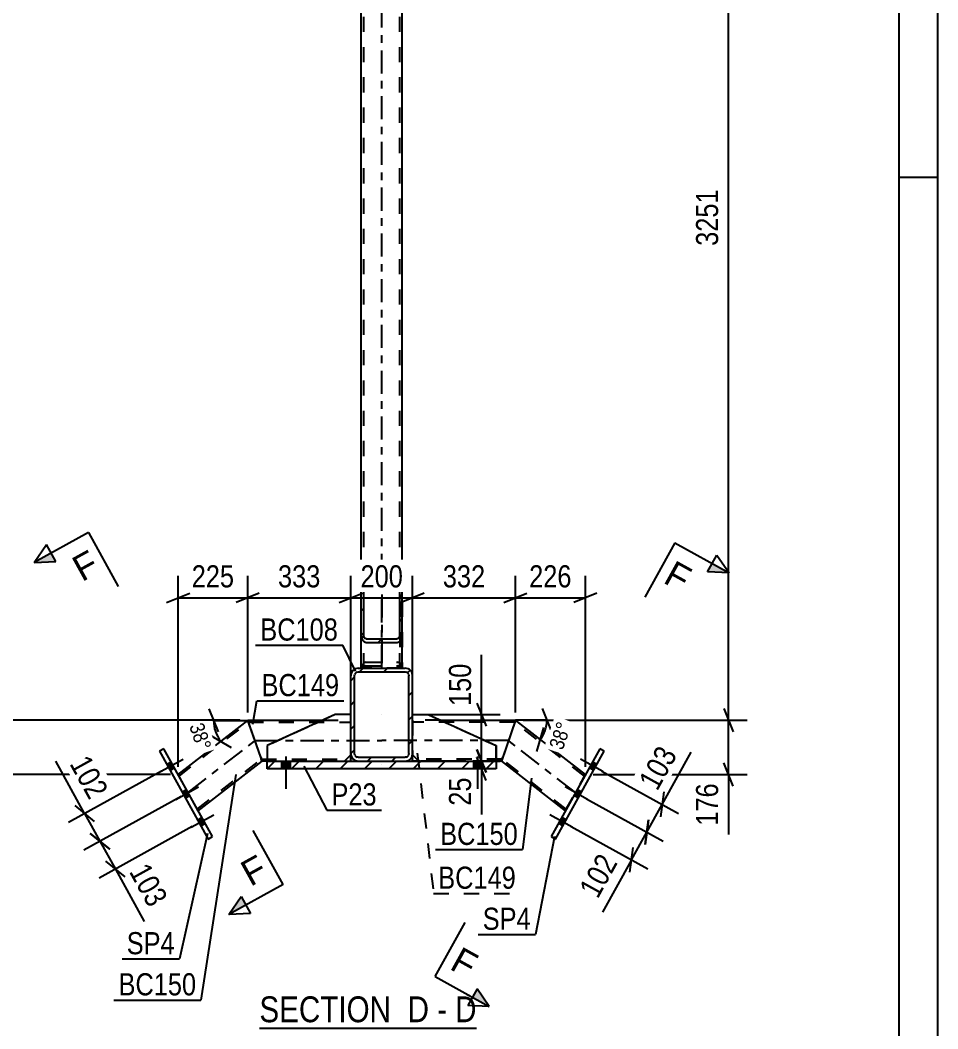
# Model space of a CAD drawing. Header units: millimetres. Extents: x -81 to 760, y -449 to 145.
# Drawn here: x 641.4 to 760.1, y -111.8 to 18.7 of the extents above; entities that cross this region are included whole.
import ezdxf

# ---------------------------------------------------------------- set-up
doc = ezdxf.new("R2010")
doc.units = ezdxf.units.MM
doc.linetypes.add('DXK_LINE_DOT2', pattern=[3.9198, 1.9599, -1.9599])
doc.linetypes.add('DXK_LINE_DOT3', pattern=[5.9187, 2.979, -0.9799, 0.9799, -0.9799])
doc.styles.add('Arial', font='ARIAL.TTF', dxfattribs={"height": 0.2})
doc.styles.add('Arial Narrow', font='ARIALN.TTF', dxfattribs={"height": 0.2})

# ---------------------------------------------------------------- blocks, each defined once
blk = doc.blocks.new('Unknown-389626899-1162 - 18990')
at = {"color": 5, "linetype": 'Continuous'}
for p, q in [((760.08, -448.66), (760.08, 145.34)), ((755.08, -443.66), (755.08, 140.34)), ((760.08, -1.66), (755.08, -1.66))]:
    blk.add_line(p, q, dxfattribs=at)
blk = doc.blocks.new('Unknown-389626899-16 - 42467')
at = {"color": 6, "linetype": 'Continuous'}
blk.add_line((672.37, -111.65), (700.44, -111.65), dxfattribs=at)
at = {"color": 0, "linetype": 'Continuous'}
for points in [[(690.48, -110.9), (690.48, -107.4), (672.37, -107.4), (672.37, -110.9)], [(694.3, -110.9), (694.3, -107.4), (691.53, -107.4), (691.53, -110.9)], [(696.62, -110.9), (696.62, -107.4), (695.35, -107.4), (695.35, -110.9)], [(700.44, -110.9), (700.44, -107.4), (697.67, -107.4), (697.67, -110.9)]]:
    blk.add_wipeout(points, dxfattribs=at)
at = {"color": 7, "linetype": 'Continuous', "style": 'Arial Narrow'}
for s, p in [('SECTION ', (672.37, -110.9)), ('D', (691.53, -110.9)), ('D', (697.67, -110.9)), ('-', (695.35, -110.9))]:
    blk.add_text(s, height=3.34, dxfattribs=at).set_placement(p)
blk = doc.blocks.new('Part-389626899-42483 - 42467')
at = {"linetype": 'Continuous'}
h = blk.add_hatch(dxfattribs=at)
h.set_pattern_fill('', scale=0.7, style=0, pattern_type=0)
h.set_pattern_definition([(45, (684.1773, -76.1613), (-1.57154, 1.57154), [])])
h.paths.add_polyline_path([(684.18, -66.08), (684.18, -76.16), (684.25, -76.53), (684.46, -76.84), (684.77, -77.05), (685.14, -77.12), (691.22, -77.12), (691.58, -77.05), (691.9, -76.84), (692.1, -76.53), (692.18, -76.16), (692.18, -66.08), (692.1, -65.71), (691.9, -65.4), (691.58, -65.19), (691.22, -65.12), (685.14, -65.12), (684.77, -65.19), (684.46, -65.4), (684.25, -65.71)])
h.paths.add_polyline_path([(684.8, -65.74), (684.95, -65.64), (685.14, -65.6), (691.22, -65.6), (691.4, -65.64), (691.56, -65.74), (691.66, -65.9), (691.7, -66.08), (691.7, -76.16), (691.66, -76.35), (691.56, -76.5), (691.4, -76.6), (691.22, -76.64), (685.14, -76.64), (684.95, -76.6), (684.8, -76.5), (684.69, -76.35), (684.66, -76.16), (684.66, -66.08), (684.69, -65.9)])
at = {"color": 2, "linetype": 'Continuous'}
for p, q in [((685.14, -65.12), (684.77, -65.19)), ((685.14, -65.12), (691.22, -65.12)), ((691.58, -65.19), (691.22, -65.12)), ((684.25, -65.71), (684.18, -66.08)), ((684.18, -76.16), (684.18, -66.08)), ((684.66, -66.08), (684.69, -65.9)), ((684.66, -76.16), (684.66, -66.08)), ((684.95, -65.64), (685.14, -65.6)), ((685.14, -65.6), (691.22, -65.6)), ((691.22, -65.6), (691.4, -65.64)), ((691.66, -65.9), (691.7, -66.08)), ((691.7, -76.16), (691.7, -66.08)), ((692.18, -66.08), (692.1, -65.71)), ((692.18, -76.16), (692.18, -66.08)), ((684.18, -76.16), (684.25, -76.53)), ((684.69, -76.35), (684.66, -76.16)), ((685.14, -76.64), (684.95, -76.6)), ((685.14, -76.64), (691.22, -76.64)), ((691.4, -76.6), (691.22, -76.64)), ((691.7, -76.16), (691.66, -76.35)), ((692.1, -76.53), (692.18, -76.16)), ((684.77, -77.05), (685.14, -77.12)), ((685.14, -77.12), (691.22, -77.12)), ((691.22, -77.12), (691.58, -77.05))]:
    blk.add_line(p, q, dxfattribs=at)
at = {"color": 7, "linetype": 'DXK_LINE_DOT3'}
blk.add_line((688.18, -71.12), (688.18, -71.12), dxfattribs=at)
at = {"color": 2, "linetype": 'Continuous'}
for centre, radius, start, end in [((685.14, -66.08), 0.96, 112.5, 157.5), ((691.22, -66.08), 0.96, 22.5, 67.5), ((685.14, -66.08), 0.48, 112.5, 157.5), ((691.22, -66.08), 0.48, 22.5, 67.5), ((685.14, -76.16), 0.96, 202.5, 247.5), ((685.14, -76.16), 0.48, 202.5, 247.5), ((691.22, -76.16), 0.48, 292.5, 337.5), ((691.22, -76.16), 0.96, 292.5, 337.5)]:
    blk.add_arc(centre, radius, start, end, dxfattribs=at)
blk = doc.blocks.new('Part-389626899-42473 - 42467')
at = {"color": 7, "linetype": 'DXK_LINE_DOT2'}
for p, q in [((685.54, 50.48), (690.82, 50.48)), ((685.54, 40.26), (685.54, 50.48)), ((685.86, -65.12), (685.86, 50.48)), ((690.5, -65.12), (690.5, 50.48)), ((690.82, 40.26), (690.82, 50.48)), ((685.54, -65.12), (685.54, -54.91)), ((690.82, -65.12), (690.82, -54.91)), ((690.82, -65.12), (685.54, -65.12))]:
    blk.add_line(p, q, dxfattribs=at)
at = {"color": 7, "linetype": 'DXK_LINE_DOT3'}
blk.add_line((688.18, -65.12), (688.18, 50.48), dxfattribs=at)
at = {"color": 2, "linetype": 'Continuous'}
for p, q in [((685.54, -54.91), (685.54, 40.26)), ((690.82, -54.91), (690.82, 40.26))]:
    blk.add_line(p, q, dxfattribs=at)
blk = doc.blocks.new('Part-389626899-42542 - 42467')
at = {"linetype": 'Continuous'}
h = blk.add_hatch(dxfattribs=at)
h.set_pattern_fill('', scale=0.7, style=0, pattern_type=0)
h.set_pattern_definition([(45, (673.3773, -78.1213), (-1.57154, 1.57154), [])])
h.paths.add_polyline_path([(673.38, -77.12), (673.38, -78.12), (702.98, -78.12), (702.98, -77.12)])
at = {"color": 2, "linetype": 'Continuous'}
for p, q in [((673.38, -78.12), (673.38, -77.12)), ((673.38, -77.12), (702.98, -77.12)), ((702.98, -78.12), (673.38, -78.12)), ((702.98, -77.12), (702.98, -78.12))]:
    blk.add_line(p, q, dxfattribs=at)
at = {"color": 7, "linetype": 'DXK_LINE_DOT3'}
blk.add_line((688.18, -77.62), (688.18, -77.62), dxfattribs=at)
blk = doc.blocks.new('Part-389626899-42543 - 42467')
at = {"color": 7, "linetype": 'DXK_LINE_DOT2'}
for p, q in [((692.18, -71.88), (692.18, -71.84)), ((692.18, -71.84), (692.18, -76.32)), ((695.76, -71.84), (692.18, -71.84)), ((705.38, -72.08), (692.18, -72.08)), ((692.18, -76.83), (692.18, -76.64)), ((692.18, -76.81), (692.18, -76.73)), ((692.18, -76.83), (692.18, -76.81)), ((692.18, -76.86), (692.18, -76.83)), ((692.18, -76.83), (692.18, -76.86)), ((692.18, -76.88), (692.18, -76.86)), ((692.18, -76.86), (692.18, -76.88)), ((692.18, -76.98), (692.18, -76.86)), ((703.74, -76.88), (692.18, -76.88)), ((692.18, -77.12), (702.98, -77.12))]:
    blk.add_line(p, q, dxfattribs=at)
at = {"color": 2, "linetype": 'Continuous'}
for p, q in [((695.76, -71.84), (705.46, -71.84)), ((705.46, -71.84), (703.65, -77.12)), ((692.18, -76.64), (692.18, -76.32)), ((692.18, -76.98), (692.18, -76.64)), ((692.18, -77.08), (692.18, -76.98)), ((692.18, -77.12), (692.18, -77.08)), ((703.65, -77.12), (702.98, -77.12))]:
    blk.add_line(p, q, dxfattribs=at)
at = {"color": 7, "linetype": 'DXK_LINE_DOT3'}
blk.add_line((704.56, -74.48), (688.18, -74.48), dxfattribs=at)
blk = doc.blocks.new('Part-389626899-42544 - 42467')
at = {"color": 2, "linetype": 'Continuous'}
for p, q in [((705.46, -71.84), (703.82, -76.64)), ((714.51, -78.87), (705.46, -71.84)), ((703.67, -77.08), (703.82, -76.64)), ((703.67, -77.08), (703.65, -77.12)), ((703.65, -77.12), (711.92, -83.55))]:
    blk.add_line(p, q, dxfattribs=at)
at = {"color": 7, "linetype": 'DXK_LINE_DOT2'}
for p, q in [((714.39, -79.08), (705.38, -72.08)), ((703.82, -76.64), (703.7, -76.98)), ((712.04, -83.33), (703.74, -76.88)), ((711.92, -83.55), (714.51, -78.87))]:
    blk.add_line(p, q, dxfattribs=at)
at = {"color": 7, "linetype": 'DXK_LINE_DOT3'}
blk.add_line((713.22, -81.21), (704.56, -74.48), dxfattribs=at)
blk = doc.blocks.new('Part-389626899-42545 - 42467')
at = {"color": 2, "linetype": 'Continuous'}
for p, q in [((716.36, -75.52), (710.07, -86.9)), ((716.92, -75.83), (716.36, -75.52)), ((710.63, -87.21), (716.92, -75.83)), ((710.07, -86.9), (710.63, -87.21))]:
    blk.add_line(p, q, dxfattribs=at)
at = {"color": 7, "linetype": 'DXK_LINE_DOT3'}
blk.add_line((713.5, -81.36), (713.5, -81.36), dxfattribs=at)
blk = doc.blocks.new('Part-389626899-42554 - 42467')
at = {"color": 2, "linetype": 'Continuous'}
for p, q in [((670.85, -71.84), (680.59, -71.84)), ((672.53, -76.64), (670.85, -71.84)), ((672.53, -76.64), (672.6, -76.83)), ((672.69, -77.08), (672.6, -76.83)), ((684.18, -76.64), (684.18, -76.32)), ((684.18, -77.12), (684.18, -76.64)), ((672.7, -77.12), (672.69, -77.08)), ((673.38, -77.12), (672.7, -77.12))]:
    blk.add_line(p, q, dxfattribs=at)
at = {"color": 7, "linetype": 'DXK_LINE_DOT2'}
for p, q in [((670.94, -72.08), (684.18, -72.08)), ((680.59, -71.84), (684.18, -71.84)), ((684.18, -76.32), (684.18, -71.84)), ((684.18, -72.1), (684.18, -72.08)), ((672.53, -76.64), (672.53, -76.64)), ((672.53, -76.64), (672.53, -76.64)), ((672.53, -76.64), (672.57, -76.73)), ((672.6, -76.83), (672.6, -76.83)), ((672.6, -76.83), (672.6, -76.83)), ((672.62, -76.88), (684.18, -76.88)), ((672.7, -77.12), (672.65, -76.98)), ((673.38, -77.12), (684.18, -77.12)), ((684.18, -77.08), (684.18, -76.98)), ((684.18, -77.12), (684.18, -77.08))]:
    blk.add_line(p, q, dxfattribs=at)
at = {"color": 7, "linetype": 'DXK_LINE_DOT3'}
blk.add_line((671.78, -74.48), (688.18, -74.48), dxfattribs=at)
blk = doc.blocks.new('Part-389626899-42555 - 42467')
at = {"color": 2, "linetype": 'Continuous'}
for p, q in [((661.85, -78.87), (670.86, -71.86)), ((672.53, -76.64), (671.03, -72.34)), ((672.7, -77.12), (672.53, -76.64)), ((664.43, -83.55), (672.7, -77.12))]:
    blk.add_line(p, q, dxfattribs=at)
at = {"color": 7, "linetype": 'DXK_LINE_DOT2'}
for p, q in [((661.97, -79.08), (670.94, -72.1)), ((671.03, -72.34), (670.86, -71.86)), ((664.32, -83.33), (672.62, -76.88)), ((672.69, -77.08), (672.65, -76.98)), ((672.7, -77.12), (672.69, -77.08)), ((664.43, -83.55), (661.85, -78.87))]:
    blk.add_line(p, q, dxfattribs=at)
at = {"color": 7, "linetype": 'DXK_LINE_DOT3'}
blk.add_line((663.14, -81.21), (671.78, -74.49), dxfattribs=at)
blk = doc.blocks.new('Part-389626899-42564 - 42467')
at = {"color": 2, "linetype": 'Continuous'}
for p, q in [((660, -75.52), (659.44, -75.83)), ((666.28, -86.9), (660, -75.52)), ((659.44, -75.83), (665.72, -87.21)), ((665.72, -87.21), (666.28, -86.9))]:
    blk.add_line(p, q, dxfattribs=at)
blk = doc.blocks.new('Part-389626899-42565 - 42467')
at = {"color": 7, "linetype": 'DXK_LINE_DOT2'}
for p, q in [((692.18, -76.32), (692.18, -71.12)), ((692.18, -71.12), (694.18, -71.12)), ((694.18, -71.12), (702.98, -75.12)), ((702.98, -75.12), (702.98, -77.12)), ((692.98, -77.12), (692.18, -76.32)), ((702.98, -77.12), (692.98, -77.12))]:
    blk.add_line(p, q, dxfattribs=at)
at = {"color": 7, "linetype": 'DXK_LINE_DOT3'}
for p, q in [((692.18, -77.12), (692.18, -71.12)), ((692.18, -71.12), (694.18, -71.12)), ((694.18, -71.12), (702.98, -75.12)), ((702.98, -77.12), (692.18, -77.12))]:
    blk.add_line(p, q, dxfattribs=at)
blk = doc.blocks.new('Part-389626899-42567 - 42467')
at = {"color": 2, "linetype": 'Continuous'}
for p, q in [((692.18, -71.12), (694.18, -71.12)), ((694.18, -71.12), (702.98, -75.12)), ((702.98, -77.12), (702.98, -75.12)), ((692.18, -76.32), (692.18, -76.16)), ((692.98, -77.12), (692.18, -76.32))]:
    blk.add_line(p, q, dxfattribs=at)
at = {"color": 7, "linetype": 'DXK_LINE_DOT2'}
for p, q in [((692.18, -76.16), (692.18, -71.12)), ((702.98, -77.12), (692.98, -77.12))]:
    blk.add_line(p, q, dxfattribs=at)
blk = doc.blocks.new('Part-389626899-42568 - 42467')
at = {"color": 7, "linetype": 'DXK_LINE_DOT2'}
for p, q in [((682.18, -71.12), (673.38, -75.12)), ((684.18, -71.12), (682.18, -71.12)), ((684.18, -76.32), (684.18, -71.12)), ((673.38, -75.12), (673.38, -77.12)), ((683.38, -77.12), (684.18, -76.32)), ((673.38, -77.12), (683.38, -77.12))]:
    blk.add_line(p, q, dxfattribs=at)
at = {"color": 7, "linetype": 'DXK_LINE_DOT3'}
for p, q in [((682.18, -71.12), (673.38, -75.12)), ((684.18, -71.12), (682.18, -71.12)), ((684.18, -77.12), (684.18, -71.12)), ((673.38, -77.12), (684.18, -77.12))]:
    blk.add_line(p, q, dxfattribs=at)
blk = doc.blocks.new('Part-389626899-42570 - 42467')
at = {"color": 2, "linetype": 'Continuous'}
for p, q in [((682.18, -71.12), (673.38, -75.12)), ((684.18, -71.12), (682.18, -71.12)), ((673.38, -75.12), (673.38, -77.12)), ((684.18, -76.32), (683.38, -77.12)), ((684.18, -76.16), (684.18, -76.32))]:
    blk.add_line(p, q, dxfattribs=at)
at = {"color": 7, "linetype": 'DXK_LINE_DOT2'}
for p, q in [((684.18, -76.16), (684.18, -71.12)), ((673.38, -77.12), (683.38, -77.12))]:
    blk.add_line(p, q, dxfattribs=at)
blk = doc.blocks.new('Part-389626899-42571 - 42467')
at = {"linetype": 'Continuous'}
h = blk.add_hatch(dxfattribs=at)
h.set_pattern_fill('', scale=0.7, style=0, pattern_type=0)
h.set_pattern_definition([(45, (685.5373, -60.834), (-1.57154, 1.57154), [])])
h.paths.add_polyline_path([(685.54, -54.91), (685.54, -60.83), (685.59, -61.2), (685.72, -61.5), (685.93, -61.71), (686.18, -61.78), (690.18, -61.78), (690.42, -61.71), (690.63, -61.5), (690.77, -61.2), (690.82, -60.83), (690.82, -54.91), (690.77, -54.54), (690.63, -54.24), (690.42, -54.03), (690.18, -53.96), (686.18, -53.96), (685.93, -54.03), (685.72, -54.24), (685.59, -54.54)])
h.paths.add_polyline_path([(685.95, -54.57), (686.05, -54.47), (686.18, -54.43), (690.18, -54.43), (690.3, -54.47), (690.4, -54.57), (690.47, -54.72), (690.5, -54.91), (690.5, -60.83), (690.47, -61.02), (690.4, -61.17), (690.3, -61.27), (690.18, -61.31), (686.18, -61.31), (686.05, -61.27), (685.95, -61.17), (685.88, -61.02), (685.86, -60.83), (685.86, -54.91), (685.88, -54.72)])
at = {"color": 2, "linetype": 'Continuous'}
for p, q in [((685.59, -54.54), (685.54, -54.91)), ((685.86, -54.91), (685.88, -54.72)), ((686.18, -53.96), (685.93, -54.03)), ((686.05, -54.47), (686.18, -54.43)), ((686.18, -53.96), (690.18, -53.96)), ((686.18, -54.43), (690.18, -54.43)), ((690.42, -54.03), (690.18, -53.96)), ((690.18, -54.43), (690.3, -54.47)), ((690.47, -54.72), (690.5, -54.91)), ((690.82, -54.91), (690.77, -54.54)), ((685.54, -60.83), (685.54, -54.91)), ((685.86, -60.83), (685.86, -54.91)), ((690.5, -60.83), (690.5, -54.91)), ((690.82, -60.83), (690.82, -54.91)), ((685.54, -65.12), (685.54, -60.83)), ((685.54, -60.83), (685.59, -61.2)), ((685.88, -61.02), (685.86, -60.83)), ((686.18, -61.31), (686.05, -61.27)), ((686.18, -61.31), (690.18, -61.31)), ((690.3, -61.27), (690.18, -61.31)), ((690.5, -60.83), (690.47, -61.02)), ((690.77, -61.2), (690.82, -60.83)), ((690.82, -65.12), (690.82, -60.83)), ((685.93, -61.71), (686.18, -61.78)), ((686.18, -61.78), (690.18, -61.78)), ((690.18, -61.78), (690.42, -61.71))]:
    blk.add_line(p, q, dxfattribs=at)
at = {"color": 7, "linetype": 'DXK_LINE_DOT2'}
for p, q in [((685.54, -60.83), (685.54, -54.91)), ((685.86, -65.12), (685.86, -54.91)), ((690.5, -65.12), (690.5, -54.91)), ((690.82, -60.83), (690.82, -54.91)), ((685.54, -65.12), (690.82, -65.12)), ((685.56, -65.12), (685.59, -64.91)), ((685.86, -65.12), (685.88, -65.12)), ((685.88, -65.09), (685.88, -65.12)), ((685.93, -64.39), (686.18, -64.32)), ((686.18, -64.8), (686.05, -64.83)), ((686.18, -64.32), (690.18, -64.32)), ((686.18, -64.8), (690.18, -64.8)), ((690.18, -64.32), (690.42, -64.39)), ((690.3, -64.83), (690.18, -64.8)), ((690.48, -65.12), (690.47, -65.09)), ((690.77, -64.91), (690.8, -65.12))]:
    blk.add_line(p, q, dxfattribs=at)
at = {"color": 7, "linetype": 'DXK_LINE_DOT3'}
blk.add_line((688.18, -65.12), (688.18, -57.87), dxfattribs=at)
at = {"color": 2, "linetype": 'Continuous'}
for centre, radius, start, end in [((686.43, -54.74), 0.863, 124.9769, 167.0015), ((686.3, -54.82), 0.432, 124.9769, 167.0015), ((690.05, -54.82), 0.432, 12.9985, 55.0231), ((689.93, -54.74), 0.863, 12.9985, 55.0231), ((686.43, -61), 0.863, 192.9985, 235.0231), ((686.3, -60.92), 0.432, 192.9985, 235.0231), ((690.05, -60.92), 0.432, 304.9769, 347.0015), ((689.93, -61), 0.863, 304.9769, 347.0015)]:
    blk.add_arc(centre, radius, start, end, dxfattribs=at)
at = {"color": 7, "linetype": 'DXK_LINE_DOT2'}
for centre, radius, start, end in [((686.43, -65.1), 0.863, 124.9769, 167.0015), ((686.3, -65.19), 0.432, 124.9769, 167.0015), ((690.05, -65.19), 0.432, 12.9985, 55.0231), ((689.93, -65.1), 0.863, 12.9985, 55.0231)]:
    blk.add_arc(centre, radius, start, end, dxfattribs=at)
blk = doc.blocks.new('Part-389626899-42576 - 42467')
at = {"color": 7, "linetype": 'DXK_LINE_DOT2'}
for p, q in [((685.54, -65.12), (685.54, -52.6)), ((685.86, -65.12), (685.86, -52.6)), ((690.5, -52.6), (690.5, -65.12)), ((690.82, -52.6), (690.82, -65.12)), ((685.54, -65.12), (690.82, -65.12)), ((685.59, -64.91), (685.56, -65.12)), ((685.88, -65.12), (685.88, -65.09)), ((686.05, -64.36), (685.93, -64.39)), ((686.18, -64.32), (686.05, -64.36)), ((686.05, -64.83), (686.18, -64.8)), ((686.18, -64.32), (690.18, -64.32)), ((686.18, -64.8), (690.18, -64.8)), ((690.4, -64.39), (690.18, -64.32)), ((690.18, -64.8), (690.3, -64.83)), ((690.42, -64.39), (690.4, -64.39)), ((690.47, -65.09), (690.48, -65.12)), ((690.5, -65.12), (690.48, -65.12)), ((690.8, -65.12), (690.77, -64.91))]:
    blk.add_line(p, q, dxfattribs=at)
at = {"color": 7, "linetype": 'DXK_LINE_DOT3'}
blk.add_line((688.18, -55.56), (688.18, -65.12), dxfattribs=at)
at = {"color": 7, "linetype": 'DXK_LINE_DOT2'}
for centre, radius, start, end in [((686.43, -65.1), 0.863, 124.977, 167.0016), ((686.3, -65.19), 0.432, 124.977, 167.0016), ((690.05, -65.19), 0.432, 12.9984, 55.023), ((689.93, -65.1), 0.863, 12.9984, 55.023)]:
    blk.add_arc(centre, radius, start, end, dxfattribs=at)
blk = doc.blocks.new('Bolt-389626899-42655 - 42467')
at = {"linetype": 'Continuous'}
blk.add_hatch(color=1, dxfattribs=at).paths.add_polyline_path([(675.24, -78.12), (676.32, -78.12), (676.32, -77.12), (675.24, -77.12)])
blk.add_hatch(color=1, dxfattribs=at).paths.add_polyline_path([(675.24, -78.12), (676.32, -78.12), (676.32, -77.12), (675.24, -77.12)])
blk.add_hatch(color=1, dxfattribs=at).paths.add_polyline_path([(675.24, -78.12), (676.32, -78.12), (676.32, -77.12), (675.24, -77.12)])
at = {"color": 1, "linetype": 'Continuous'}
for p, q in [((675.78, -76.52), (675.78, -80.72)), ((675.78, -76.52), (675.78, -80.72)), ((675.78, -76.52), (675.78, -80.72)), ((675.24, -77.12), (675.24, -78.12)), ((675.24, -77.12), (675.24, -78.12)), ((675.24, -77.12), (675.24, -78.12)), ((676.32, -77.12), (676.32, -78.12)), ((676.32, -77.12), (676.32, -78.12)), ((676.32, -77.12), (676.32, -78.12))]:
    blk.add_line(p, q, dxfattribs=at)
blk = doc.blocks.new('Bolt-389626899-42656 - 42467')
at = {"linetype": 'Continuous'}
blk.add_hatch(color=1, dxfattribs=at).paths.add_polyline_path([(700.04, -78.12), (701.12, -78.12), (701.12, -77.12), (700.04, -77.12)])
blk.add_hatch(color=1, dxfattribs=at).paths.add_polyline_path([(700.04, -78.12), (701.12, -78.12), (701.12, -77.12), (700.04, -77.12)])
blk.add_hatch(color=1, dxfattribs=at).paths.add_polyline_path([(700.04, -78.12), (701.12, -78.12), (701.12, -77.12), (700.04, -77.12)])
at = {"color": 1, "linetype": 'Continuous'}
for p, q in [((700.58, -76.52), (700.58, -80.72)), ((700.58, -76.52), (700.58, -80.72)), ((700.58, -76.52), (700.58, -80.72)), ((700.04, -77.12), (700.04, -78.12)), ((700.04, -77.12), (700.04, -78.12)), ((700.04, -77.12), (700.04, -78.12)), ((701.12, -77.12), (701.12, -78.12)), ((701.12, -77.12), (701.12, -78.12)), ((701.12, -77.12), (701.12, -78.12))]:
    blk.add_line(p, q, dxfattribs=at)
blk = doc.blocks.new('Bolt-389626899-42657 - 42467')
at = {"linetype": 'Continuous'}
for points in [[(715.55, -78.31), (715.97, -77.54), (715.41, -77.23), (714.99, -78)], [(715.55, -78.31), (715.97, -77.54), (715.41, -77.23), (714.99, -78)], [(715.55, -78.31), (715.97, -77.54), (715.41, -77.23), (714.99, -78)], [(713.56, -81.9), (713.99, -81.13), (713.43, -80.82), (713, -81.59)], [(713.56, -81.9), (713.99, -81.13), (713.43, -80.82), (713, -81.59)], [(711.58, -85.49), (712.01, -84.72), (711.45, -84.41), (711.02, -85.18)], [(711.58, -85.49), (712.01, -84.72), (711.45, -84.41), (711.02, -85.18)], [(711.58, -85.49), (712.01, -84.72), (711.45, -84.41), (711.02, -85.18)]]:
    blk.add_hatch(color=1, dxfattribs=at).paths.add_polyline_path(points)
at = {"color": 1, "linetype": 'Continuous'}
for p, q in [((716.77, -78.49), (713.87, -76.88)), ((716.77, -78.49), (713.87, -76.88)), ((716.77, -78.49), (713.87, -76.88)), ((715.55, -78.31), (714.99, -78)), ((715.55, -78.31), (714.99, -78)), ((715.55, -78.31), (714.99, -78)), ((715.97, -77.54), (715.41, -77.23)), ((715.97, -77.54), (715.41, -77.23)), ((715.97, -77.54), (715.41, -77.23)), ((714.79, -82.08), (711.88, -80.47)), ((714.79, -82.08), (711.88, -80.47)), ((713.99, -81.13), (713.43, -80.82)), ((713.99, -81.13), (713.43, -80.82)), ((713.56, -81.9), (713, -81.59)), ((713.56, -81.9), (713, -81.59)), ((712.81, -85.67), (709.9, -84.06)), ((712.81, -85.67), (709.9, -84.06)), ((712.81, -85.67), (709.9, -84.06)), ((712.01, -84.72), (711.45, -84.41)), ((712.01, -84.72), (711.45, -84.41)), ((712.01, -84.72), (711.45, -84.41)), ((711.58, -85.49), (711.02, -85.18)), ((711.58, -85.49), (711.02, -85.18)), ((711.58, -85.49), (711.02, -85.18))]:
    blk.add_line(p, q, dxfattribs=at)
blk = doc.blocks.new('Bolt-389626899-42658 - 42467')
at = {"linetype": 'Continuous'}
for points in [[(660.38, -77.54), (660.81, -78.31), (661.37, -78), (660.94, -77.23)], [(660.38, -77.54), (660.81, -78.31), (661.37, -78), (660.94, -77.23)], [(660.38, -77.54), (660.81, -78.31), (661.37, -78), (660.94, -77.23)], [(662.37, -81.13), (662.79, -81.9), (663.35, -81.59), (662.93, -80.82)], [(662.37, -81.13), (662.79, -81.9), (663.35, -81.59), (662.93, -80.82)], [(664.35, -84.72), (664.78, -85.49), (665.34, -85.18), (664.91, -84.41)], [(664.35, -84.72), (664.78, -85.49), (665.34, -85.18), (664.91, -84.41)], [(664.35, -84.72), (664.78, -85.49), (665.34, -85.18), (664.91, -84.41)]]:
    blk.add_hatch(color=1, dxfattribs=at).paths.add_polyline_path(points)
at = {"color": 1, "linetype": 'Continuous'}
for p, q in [((659.58, -78.49), (662.49, -76.88)), ((659.58, -78.49), (662.49, -76.88)), ((659.58, -78.49), (662.49, -76.88)), ((660.38, -77.54), (660.94, -77.23)), ((660.38, -77.54), (660.94, -77.23)), ((660.38, -77.54), (660.94, -77.23)), ((660.81, -78.31), (661.37, -78)), ((660.81, -78.31), (661.37, -78)), ((660.81, -78.31), (661.37, -78)), ((661.56, -82.08), (664.47, -80.47)), ((661.56, -82.08), (664.47, -80.47)), ((662.37, -81.13), (662.93, -80.82)), ((662.37, -81.13), (662.93, -80.82)), ((662.79, -81.9), (663.35, -81.59)), ((662.79, -81.9), (663.35, -81.59)), ((663.55, -85.67), (666.45, -84.06)), ((663.55, -85.67), (666.45, -84.06)), ((663.55, -85.67), (666.45, -84.06)), ((664.35, -84.72), (664.91, -84.41)), ((664.35, -84.72), (664.91, -84.41)), ((664.35, -84.72), (664.91, -84.41)), ((664.78, -85.49), (665.34, -85.18)), ((664.78, -85.49), (665.34, -85.18)), ((664.78, -85.49), (665.34, -85.18))]:
    blk.add_line(p, q, dxfattribs=at)
blk = doc.blocks.new('StraightDimension-389626899-44736 - 42467')
at = {"color": 7, "linetype": 'Continuous'}
for p, q in [((692.18, -70.84), (692.18, -53.16)), ((705.46, -70.84), (705.46, -53.16)), ((693.68, -55.41), (690.68, -56.61)), ((692.18, -56.01), (705.46, -56.01)), ((703.96, -56.61), (706.96, -55.41))]:
    blk.add_line(p, q, dxfattribs=at)
at = {"color": 0}
blk.add_wipeout([(702.16, -55.26), (702.16, -51.06), (695.48, -51.06), (695.48, -55.26)], dxfattribs=at)
at = {"color": 3, "style": 'Arial Narrow'}
blk.add_text('332', height=2.863, dxfattribs=at).set_placement((696.08, -54.66))
blk = doc.blocks.new('StraightDimension-389626899-44739 - 42467')
at = {"color": 7, "linetype": 'Continuous'}
for p, q in [((661.85, -77.87), (661.85, -53.16)), ((670.85, -70.84), (670.85, -53.16)), ((660.35, -56.61), (663.35, -55.41)), ((661.85, -56.01), (670.85, -56.01)), ((672.35, -55.41), (669.35, -56.61))]:
    blk.add_line(p, q, dxfattribs=at)
at = {"color": 0}
blk.add_wipeout([(669.69, -55.26), (669.69, -51.06), (663.01, -51.06), (663.01, -55.26)], dxfattribs=at)
at = {"color": 3, "style": 'Arial Narrow'}
blk.add_text('225', height=2.863, dxfattribs=at).set_placement((663.61, -54.66))
blk = doc.blocks.new('StraightDimension-389626899-44735 - 42467')
at = {"color": 7, "linetype": 'Continuous'}
for p, q in [((705.46, -70.84), (705.46, -53.16)), ((714.51, -77.87), (714.51, -53.16)), ((703.96, -56.61), (706.96, -55.41)), ((705.46, -56.01), (714.51, -56.01)), ((716.01, -55.41), (713.01, -56.61))]:
    blk.add_line(p, q, dxfattribs=at)
at = {"color": 0}
blk.add_wipeout([(713.33, -55.26), (713.33, -51.06), (706.64, -51.06), (706.64, -55.26)], dxfattribs=at)
at = {"color": 3, "style": 'Arial Narrow'}
blk.add_text('226', height=2.863, dxfattribs=at).set_placement((707.24, -54.66))
blk = doc.blocks.new('StraightDimension-389626899-45127 - 42467')
at = {"color": 7, "linetype": 'Continuous'}
for p, q in [((732.43, -70.34), (733.63, -73.34)), ((706.46, -71.84), (735.43, -71.84)), ((733.03, -78.87), (733.03, -71.84)), ((733.63, -80.37), (732.43, -77.37)), ((715.51, -78.87), (735.43, -78.87)), ((733.03, -78.87), (733.03, -86.6)), ((733.03, -78.87), (733.03, -86.6))]:
    blk.add_line(p, q, dxfattribs=at)
at = {"color": 0}
blk.add_wipeout([(732.28, -79.39), (728.08, -79.39), (728.08, -86.08), (732.28, -86.08)], dxfattribs=at)
at = {"color": 3, "style": 'Arial Narrow'}
blk.add_text('176', height=2.863, rotation=90.0002, dxfattribs=at).set_placement((731.68, -85.48))
blk = doc.blocks.new('StraightDimension-389626899-44737 - 42467')
at = {"color": 7, "linetype": 'Continuous'}
for p, q in [((684.18, -70.84), (684.18, -53.16)), ((692.18, -70.84), (692.18, -53.16)), ((682.68, -56.61), (685.68, -55.41)), ((684.18, -56.01), (692.18, -56.01)), ((693.68, -55.41), (690.68, -56.61))]:
    blk.add_line(p, q, dxfattribs=at)
at = {"color": 0}
blk.add_wipeout([(691.52, -55.26), (691.52, -51.06), (684.84, -51.06), (684.84, -55.26)], dxfattribs=at)
at = {"color": 3, "style": 'Arial Narrow'}
blk.add_text('200', height=2.863, dxfattribs=at).set_placement((685.44, -54.66))
blk = doc.blocks.new('StraightDimension-389626899-44738 - 42467')
at = {"color": 7, "linetype": 'Continuous'}
for p, q in [((670.85, -70.84), (670.85, -53.16)), ((684.18, -70.84), (684.18, -53.16)), ((672.35, -55.41), (669.35, -56.61)), ((670.85, -56.01), (684.18, -56.01)), ((682.68, -56.61), (685.68, -55.41))]:
    blk.add_line(p, q, dxfattribs=at)
at = {"color": 0}
blk.add_wipeout([(680.86, -55.26), (680.86, -51.06), (674.17, -51.06), (674.17, -55.26)], dxfattribs=at)
at = {"color": 3, "style": 'Arial Narrow'}
blk.add_text('333', height=2.863, dxfattribs=at).set_placement((674.77, -54.66))
blk = doc.blocks.new('AngleDimension-389626899-44851 - 42467')
at = {"color": 7, "linetype": 'Continuous'}
for p, q in [((665.84, -70.36), (667.04, -73.36)), ((669.86, -71.86), (666.44, -71.86)), ((666.44, -71.86), (670.86, -71.86)), ((667.37, -74.58), (670.86, -71.86)), ((668.76, -75.4), (665.97, -73.76))]:
    blk.add_line(p, q, dxfattribs=at)
blk.add_arc((670.86, -71.86), 4.42, 180, 217.8476, dxfattribs=at)
at = {"color": 0}
blk.add_wipeout([(664.16, -76.44), (666.81, -75.53), (665.41, -71.46), (662.76, -72.37)], dxfattribs=at)
at = {"color": 3, "style": 'Arial Narrow'}
blk.add_text('38°', height=1.909, rotation=-71.0754, dxfattribs=at).set_placement((663.27, -72.61))
blk = doc.blocks.new('StraightDimension-389626899-44864 - 42467')
at = {"color": 7, "linetype": 'Continuous'}
blk.add_line((669.85, -71.84), (634.18, -71.84), dxfattribs=at)
blk = doc.blocks.new('StraightDimension-389626899-44865 - 42467')
at = {"color": 7, "linetype": 'Continuous'}
for p, q in [((636.43, -70.34), (637.63, -73.34)), ((669.85, -71.84), (634.18, -71.84)), ((637.03, -78.87), (637.03, -71.84)), ((637.63, -80.37), (636.43, -77.37)), ((660.85, -78.87), (634.18, -78.87)), ((637.03, -78.87), (637.03, -86.6)), ((637.03, -78.87), (637.03, -86.6))]:
    blk.add_line(p, q, dxfattribs=at)
at = {"color": 0}
blk.add_wipeout([(636.28, -79.39), (632.08, -79.39), (632.08, -86.08), (636.28, -86.08)], dxfattribs=at)
at = {"color": 3, "style": 'Arial Narrow'}
blk.add_text('176', height=2.863, rotation=90.0002, dxfattribs=at).set_placement((635.68, -85.48))
blk = doc.blocks.new('StraightDimension-389626899-44931 - 42467')
at = {"color": 7, "linetype": 'Continuous'}
for p, q in [((701.08, -71.12), (701.08, -63.39)), ((701.08, -71.12), (701.08, -63.39)), ((700.48, -69.62), (701.68, -72.62)), ((693.18, -71.12), (703.48, -71.12)), ((701.08, -77.12), (701.08, -71.12)), ((701.68, -78.62), (700.48, -75.62)), ((693.18, -77.12), (703.48, -77.12))]:
    blk.add_line(p, q, dxfattribs=at)
at = {"color": 0}
blk.add_wipeout([(700.33, -63.91), (696.13, -63.91), (696.13, -70.6), (700.33, -70.6)], dxfattribs=at)
at = {"color": 3, "style": 'Arial Narrow'}
blk.add_text('150', height=2.863, rotation=90.0002, dxfattribs=at).set_placement((699.73, -70))
blk = doc.blocks.new('StraightDimension-389626899-44932 - 42467')
at = {"color": 7, "linetype": 'Continuous'}
for p, q in [((700.48, -75.62), (701.68, -78.62)), ((701.68, -79.62), (700.48, -76.62)), ((693.18, -77.12), (703.48, -77.12)), ((701.98, -78.12), (698.23, -78.12)), ((701.08, -78.12), (701.08, -77.12)), ((701.08, -78.12), (701.08, -84.03)), ((701.08, -78.12), (701.08, -84.03))]:
    blk.add_line(p, q, dxfattribs=at)
at = {"color": 0}
blk.add_wipeout([(700.33, -78.65), (696.13, -78.65), (696.13, -83.5), (700.33, -83.5)], dxfattribs=at)
at = {"color": 3, "style": 'Arial Narrow'}
blk.add_text('25', height=2.863, rotation=90.0002, dxfattribs=at).set_placement((699.73, -82.9))
blk = doc.blocks.new('StraightDimension-389626899-45126 - 42467')
at = {"color": 7, "linetype": 'Continuous'}
for p, q in [((733.03, -71.84), (733.03, 58.2)), ((732.43, -70.34), (733.63, -73.34)), ((706.46, -71.84), (735.43, -71.84))]:
    blk.add_line(p, q, dxfattribs=at)
at = {"color": 0}
blk.add_wipeout([(732.28, -2.56), (728.08, -2.56), (728.08, -11.08), (732.28, -11.08)], dxfattribs=at)
at = {"color": 3, "style": 'Arial Narrow'}
blk.add_text('3251', height=2.863, rotation=90.0002, dxfattribs=at).set_placement((731.68, -10.48))
blk = doc.blocks.new('AngleDimension-389626899-45168 - 42467')
at = {"color": 7, "linetype": 'Continuous'}
for p, q in [((708.93, -70.34), (710.13, -73.34)), ((709.53, -71.84), (705.46, -71.84)), ((708.68, -74.34), (705.46, -71.84)), ((706.46, -71.84), (709.53, -71.84)), ((708.23, -75.89), (709.12, -72.79))]:
    blk.add_line(p, q, dxfattribs=at)
blk.add_arc((705.46, -71.84), 4.07, 322.1524, 0, dxfattribs=at)
at = {"color": 0}
blk.add_wipeout([(713.23, -72.23), (710.58, -71.32), (709.18, -75.39), (711.83, -76.3)], dxfattribs=at)
at = {"color": 3, "style": 'Arial Narrow'}
blk.add_text('38°', height=1.909, rotation=71.0754, dxfattribs=at).set_placement((711.58, -75.79))
blk = doc.blocks.new('StraightDimension-389626899-72395 - 42467')
at = {"color": 7, "linetype": 'Continuous'}
for p, q in [((662.26, -81.69), (649.65, -88.66)), ((663.69, -85.59), (651.64, -92.25)), ((650.5, -86.48), (653.01, -88.52)), ((651.75, -87.5), (653.74, -91.09)), ((654.99, -92.11), (652.49, -90.06))]:
    blk.add_line(p, q, dxfattribs=at)
at = {"color": 0}
blk.add_wipeout([(657.88, -97.03), (661.56, -95), (658.32, -89.15), (654.65, -91.18)], dxfattribs=at)
at = {"color": 7, "linetype": 'Continuous'}
blk.add_line((653.74, -91.09), (657.48, -97.86), dxfattribs=at)
blk.add_line((653.74, -91.09), (657.48, -97.86), dxfattribs=at)
at = {"color": 3, "style": 'Arial Narrow'}
blk.add_text('103', height=2.863, rotation=-61.0773, dxfattribs=at).set_placement((655.46, -91.42))
blk = doc.blocks.new('StraightDimension-389626899-72396 - 42467')
at = {"color": 7, "linetype": 'Continuous'}
for p, q in [((659.72, -78.41), (647.67, -85.07)), ((662.26, -81.69), (649.65, -88.66)), ((648.52, -82.89), (651.02, -84.93)), ((649.77, -83.91), (651.75, -87.5)), ((653.01, -88.52), (650.5, -86.48))]:
    blk.add_line(p, q, dxfattribs=at)
at = {"color": 0}
blk.add_wipeout([(650.17, -83.09), (653.85, -81.06), (650.62, -75.21), (646.94, -77.24)], dxfattribs=at)
at = {"color": 7, "linetype": 'Continuous'}
blk.add_line((649.77, -83.91), (646.03, -77.14), dxfattribs=at)
blk.add_line((649.77, -83.91), (646.03, -77.14), dxfattribs=at)
at = {"color": 3, "style": 'Arial Narrow'}
blk.add_text('102', height=2.863, rotation=-61.0773, dxfattribs=at).set_placement((647.76, -77.47))
blk = doc.blocks.new('StraightDimension-389626899-72429 - 42467')
at = {"color": 7, "linetype": 'Continuous'}
for p, q in [((716.63, -78.41), (726.54, -83.89)), ((714.65, -82), (724.56, -87.48)), ((724.64, -81.12), (724.24, -84.33)), ((722.46, -86.31), (724.44, -82.73)), ((722.26, -87.92), (722.66, -84.71))]:
    blk.add_line(p, q, dxfattribs=at)
at = {"color": 0}
blk.add_wipeout([(727.27, -76.05), (723.59, -74.02), (720.36, -79.87), (724.04, -81.9)], dxfattribs=at)
at = {"color": 7, "linetype": 'Continuous'}
blk.add_line((724.44, -82.73), (728.18, -75.96), dxfattribs=at)
blk.add_line((724.44, -82.73), (728.18, -75.96), dxfattribs=at)
at = {"color": 3, "style": 'Arial Narrow'}
blk.add_text('103', height=2.863, rotation=61.0773, dxfattribs=at).set_placement((723.8, -81.09))
blk = doc.blocks.new('StraightDimension-389626899-72430 - 42467')
at = {"color": 7, "linetype": 'Continuous'}
for p, q in [((714.65, -82), (724.56, -87.48)), ((722.66, -84.71), (722.26, -87.92)), ((712.67, -85.59), (722.57, -91.06)), ((720.47, -89.9), (722.46, -86.31)), ((720.27, -91.51), (720.67, -88.3))]:
    blk.add_line(p, q, dxfattribs=at)
at = {"color": 0}
blk.add_wipeout([(719.56, -90), (715.89, -87.97), (712.65, -93.82), (716.33, -95.85)], dxfattribs=at)
at = {"color": 7, "linetype": 'Continuous'}
blk.add_line((720.47, -89.9), (716.73, -96.67), dxfattribs=at)
blk.add_line((720.47, -89.9), (716.73, -96.67), dxfattribs=at)
at = {"color": 3, "style": 'Arial Narrow'}
blk.add_text('102', height=2.863, rotation=61.0773, dxfattribs=at).set_placement((716.1, -95.04))
blk = doc.blocks.new('Mark-389626899-44957 - 42467')
at = {"color": 0}
blk.add_wipeout([(682.53, -61.54), (682.53, -58.54), (672.48, -58.54), (672.48, -61.54)], dxfattribs=at)
blk.add_wipeout([(682.53, -61.54), (682.53, -58.54), (672.48, -58.54), (672.48, -61.54)], dxfattribs=at)
at = {"color": 30, "linetype": 'Continuous'}
for p in [(671.88, -62.14), (684.77, -65.49)]:
    blk.add_line(p, (683.13, -62.14), dxfattribs=at)
at = {"color": 3, "style": 'Arial Narrow'}
blk.add_text('BC108', height=2.863, dxfattribs=at).set_placement((672.48, -61.54))
blk = doc.blocks.new('Mark-389626899-44969 - 42467')
at = {"color": 0}
blk.add_wipeout([(707.45, -98.95), (707.45, -95.95), (701.24, -95.95), (701.24, -98.95)], dxfattribs=at)
blk.add_wipeout([(707.45, -98.95), (707.45, -95.95), (701.24, -95.95), (701.24, -98.95)], dxfattribs=at)
at = {"color": 30, "linetype": 'Continuous'}
for p in [(710.52, -86.86), (700.64, -99.55)]:
    blk.add_line(p, (708.05, -99.55), dxfattribs=at)
at = {"color": 3, "style": 'Arial Narrow'}
blk.add_text('SP4', height=2.863, dxfattribs=at).set_placement((701.24, -98.95))
blk = doc.blocks.new('Mark-389626899-44975 - 42467')
at = {"color": 0}
blk.add_wipeout([(664.2, -107.43), (664.2, -104.43), (654.15, -104.43), (654.15, -107.43)], dxfattribs=at)
blk.add_wipeout([(664.2, -107.43), (664.2, -104.43), (654.15, -104.43), (654.15, -107.43)], dxfattribs=at)
at = {"color": 30, "linetype": 'Continuous'}
for p in [(669.3, -78.85), (653.55, -108.03)]:
    blk.add_line(p, (664.8, -108.03), dxfattribs=at)
at = {"color": 3, "style": 'Arial Narrow'}
blk.add_text('BC150', height=2.863, dxfattribs=at).set_placement((654.15, -107.43))
blk = doc.blocks.new('Mark-389626899-44960 - 42467')
at = {"color": 0}
blk.add_wipeout([(687.53, -82.87), (687.53, -79.87), (681.68, -79.87), (681.68, -82.87)], dxfattribs=at)
blk.add_wipeout([(687.53, -82.87), (687.53, -79.87), (681.68, -79.87), (681.68, -82.87)], dxfattribs=at)
at = {"color": 30, "linetype": 'Continuous'}
for p, q in [((678.11, -77.8), (681.08, -83.47)), ((681.08, -83.47), (688.13, -83.47))]:
    blk.add_line(p, q, dxfattribs=at)
at = {"color": 3, "style": 'Arial Narrow'}
blk.add_text('P23', height=2.863, dxfattribs=at).set_placement((681.68, -82.87))
blk = doc.blocks.new('Mark-389626899-44963 - 42467')
at = {"color": 0}
blk.add_wipeout([(705.54, -93.64), (705.54, -90.64), (695.49, -90.64), (695.49, -93.64)], dxfattribs=at)
blk.add_wipeout([(705.54, -93.64), (705.54, -90.64), (695.49, -90.64), (695.49, -93.64)], dxfattribs=at)
at = {"color": 30, "linetype": 'DXK_LINE_DOT2'}
for p, q in [((692.78, -76.11), (694.89, -94.24)), ((694.89, -94.24), (706.14, -94.24))]:
    blk.add_line(p, q, dxfattribs=at)
at = {"color": 3, "style": 'Arial Narrow'}
blk.add_text('BC149', height=2.863, dxfattribs=at).set_placement((695.49, -93.64))
blk = doc.blocks.new('SectionMark-389626899-45368 - 42467')
at = {"linetype": 'Continuous'}
for points in [[(645.44, -50.21), (646.04, -51.3), (643.25, -51.42)], [(670, -94.66), (670.61, -95.75), (668.42, -96.96)]]:
    blk.add_hatch(color=6, dxfattribs=at).paths.add_polyline_path(points)
at = {"color": 6, "linetype": 'Continuous'}
for p, q in [((643.25, -51.42), (644.83, -49.11)), ((646.04, -51.3), (644.83, -49.11)), ((643.25, -51.42), (646.04, -51.3)), ((668.42, -96.96), (670, -94.66)), ((670, -94.66), (671.21, -96.85)), ((671.21, -96.85), (668.42, -96.96))]:
    blk.add_line(p, q, dxfattribs=at)
at = {"color": 0, "linetype": 'Continuous'}
for points in [[(651.92, -52.63), (650.22, -49.56), (647.73, -50.94), (649.42, -54)], [(673.7, -92.05), (672.01, -88.98), (669.51, -90.36), (671.2, -93.42)]]:
    blk.add_wipeout(points, dxfattribs=at)
at = {"color": 6, "linetype": 'Continuous'}
for p, q in [((650.25, -47.55), (643.25, -51.42)), ((650.25, -47.55), (654.12, -54.55)), ((675.42, -93.09), (671.55, -86.09)), ((675.42, -93.09), (668.42, -96.96))]:
    blk.add_line(p, q, dxfattribs=at)
at = {"color": 3, "linetype": 'Continuous', "style": 'Arial'}
for p in [(649.42, -54), (671.2, -93.42)]:
    blk.add_text('F', height=3.34, rotation=28.9229, dxfattribs=at).set_placement(p)
blk = doc.blocks.new('Mark-389626899-44966 - 42467')
at = {"color": 0}
blk.add_wipeout([(705.79, -87.97), (705.79, -84.97), (695.74, -84.97), (695.74, -87.97)], dxfattribs=at)
blk.add_wipeout([(705.79, -87.97), (705.79, -84.97), (695.74, -84.97), (695.74, -87.97)], dxfattribs=at)
at = {"color": 30, "linetype": 'Continuous'}
for p in [(707.56, -79.34), (695.14, -88.57)]:
    blk.add_line(p, (706.39, -88.57), dxfattribs=at)
at = {"color": 3, "style": 'Arial Narrow'}
blk.add_text('BC150', height=2.863, dxfattribs=at).set_placement((695.74, -87.97))
blk = doc.blocks.new('Mark-389626899-44972 - 42467')
at = {"color": 0}
blk.add_wipeout([(682.69, -68.73), (682.69, -65.73), (672.64, -65.73), (672.64, -68.73)], dxfattribs=at)
blk.add_wipeout([(682.69, -68.73), (682.69, -65.73), (672.64, -65.73), (672.64, -68.73)], dxfattribs=at)
at = {"color": 30, "linetype": 'Continuous'}
for p, q in [((671.53, -72.34), (672.04, -69.33)), ((672.04, -69.33), (683.29, -69.33))]:
    blk.add_line(p, q, dxfattribs=at)
at = {"color": 3, "style": 'Arial Narrow'}
blk.add_text('BC149', height=2.863, dxfattribs=at).set_placement((672.64, -68.73))
blk = doc.blocks.new('Mark-389626899-44978 - 42467')
at = {"color": 0}
blk.add_wipeout([(661.42, -102.11), (661.42, -99.11), (655.21, -99.11), (655.21, -102.11)], dxfattribs=at)
blk.add_wipeout([(661.42, -102.11), (661.42, -99.11), (655.21, -99.11), (655.21, -102.11)], dxfattribs=at)
at = {"color": 30, "linetype": 'Continuous'}
for p in [(665.66, -86.51), (654.61, -102.71)]:
    blk.add_line(p, (662.02, -102.71), dxfattribs=at)
at = {"color": 3, "style": 'Arial Narrow'}
blk.add_text('SP4', height=2.863, dxfattribs=at).set_placement((655.21, -102.11))
blk = doc.blocks.new('SectionMark-389626899-46439 - 42467')
at = {"linetype": 'Continuous'}
for points in [[(730.29, -52.66), (730.9, -51.57), (733.09, -52.77)], [(699.9, -107.66), (700.5, -106.57), (702.09, -108.87)]]:
    blk.add_hatch(color=6, dxfattribs=at).paths.add_polyline_path(points)
at = {"color": 6, "linetype": 'Continuous'}
for p, q in [((730.29, -52.66), (731.5, -50.47)), ((731.5, -50.47), (733.09, -52.77)), ((733.09, -52.77), (730.29, -52.66)), ((700.5, -106.57), (699.3, -108.76)), ((702.09, -108.87), (700.5, -106.57)), ((702.09, -108.87), (699.3, -108.76))]:
    blk.add_line(p, q, dxfattribs=at)
at = {"color": 0, "linetype": 'Continuous'}
for points in [[(726.91, -55.36), (728.61, -52.3), (726.11, -50.92), (724.42, -53.98)], [(699.3, -105.33), (701, -102.27), (698.5, -100.89), (696.81, -103.95)]]:
    blk.add_wipeout(points, dxfattribs=at)
at = {"color": 6, "linetype": 'Continuous'}
for p, q in [((726.08, -48.91), (722.21, -55.91)), ((726.08, -48.91), (733.09, -52.77)), ((695.09, -105), (698.96, -98)), ((695.09, -105), (702.09, -108.87))]:
    blk.add_line(p, q, dxfattribs=at)
at = {"color": 3, "linetype": 'Continuous', "style": 'Arial'}
for p in [(724.42, -53.98), (696.81, -103.95)]:
    blk.add_text('F', height=3.34, rotation=-28.9229, dxfattribs=at).set_placement(p)

msp = doc.modelspace()

# ---------------------------------------------------------------- block references
for name in ['Unknown-389626899-1162 - 18990', 'Part-389626899-42473 - 42467', 'Part-389626899-42576 - 42467', 'Part-389626899-42571 - 42467', 'Part-389626899-42483 - 42467', 'Part-389626899-42568 - 42467', 'Part-389626899-42570 - 42467', 'Part-389626899-42565 - 42467', 'Part-389626899-42567 - 42467', 'Part-389626899-42555 - 42467', 'Part-389626899-42554 - 42467', 'Part-389626899-42543 - 42467', 'Part-389626899-42544 - 42467', 'Part-389626899-42564 - 42467', 'Part-389626899-42545 - 42467', 'Bolt-389626899-42658 - 42467', 'Bolt-389626899-42655 - 42467', 'Bolt-389626899-42656 - 42467', 'Bolt-389626899-42657 - 42467', 'Part-389626899-42542 - 42467']:
    msp.add_blockref(name, (0, 0))

# ---------------------------------------------------------------- next in the draw order: block references
for name in ['StraightDimension-389626899-44739 - 42467', 'StraightDimension-389626899-44736 - 42467', 'Mark-389626899-44960 - 42467', 'Unknown-389626899-16 - 42467']:
    msp.add_blockref(name, (0, 0))

# ---------------------------------------------------------------- next in the draw order: block references
for name in ['StraightDimension-389626899-44737 - 42467', 'StraightDimension-389626899-44735 - 42467']:
    msp.add_blockref(name, (0, 0))

# ---------------------------------------------------------------- next in the draw order: block references
for name in ['StraightDimension-389626899-44738 - 42467', 'StraightDimension-389626899-44931 - 42467', 'StraightDimension-389626899-45127 - 42467']:
    msp.add_blockref(name, (0, 0))

# ---------------------------------------------------------------- next in the draw order: block references
for name in ['StraightDimension-389626899-45126 - 42467', 'AngleDimension-389626899-44851 - 42467', 'StraightDimension-389626899-72429 - 42467', 'StraightDimension-389626899-44932 - 42467', 'Mark-389626899-44969 - 42467']:
    msp.add_blockref(name, (0, 0))

# ---------------------------------------------------------------- next in the draw order: block references
for name in ['StraightDimension-389626899-44864 - 42467', 'AngleDimension-389626899-45168 - 42467', 'StraightDimension-389626899-72430 - 42467']:
    msp.add_blockref(name, (0, 0))

# ---------------------------------------------------------------- next in the draw order: block references
for name in ['Mark-389626899-44957 - 42467', 'StraightDimension-389626899-44865 - 42467', 'Mark-389626899-44963 - 42467']:
    msp.add_blockref(name, (0, 0))

# ---------------------------------------------------------------- next in the draw order: block references
for name in ['Mark-389626899-44966 - 42467', 'StraightDimension-389626899-72395 - 42467']:
    msp.add_blockref(name, (0, 0))

# ---------------------------------------------------------------- next in the draw order: block references
for name in ['SectionMark-389626899-46439 - 42467', 'StraightDimension-389626899-72396 - 42467']:
    msp.add_blockref(name, (0, 0))

# ---------------------------------------------------------------- next in the draw order: block references
msp.add_blockref('Mark-389626899-44975 - 42467', (0, 0))

# ---------------------------------------------------------------- next in the draw order: block references
msp.add_blockref('SectionMark-389626899-45368 - 42467', (0, 0))

# ---------------------------------------------------------------- next in the draw order: block references
for name in ['Mark-389626899-44972 - 42467', 'Mark-389626899-44978 - 42467']:
    msp.add_blockref(name, (0, 0))

doc.saveas('drawing.dxf')
